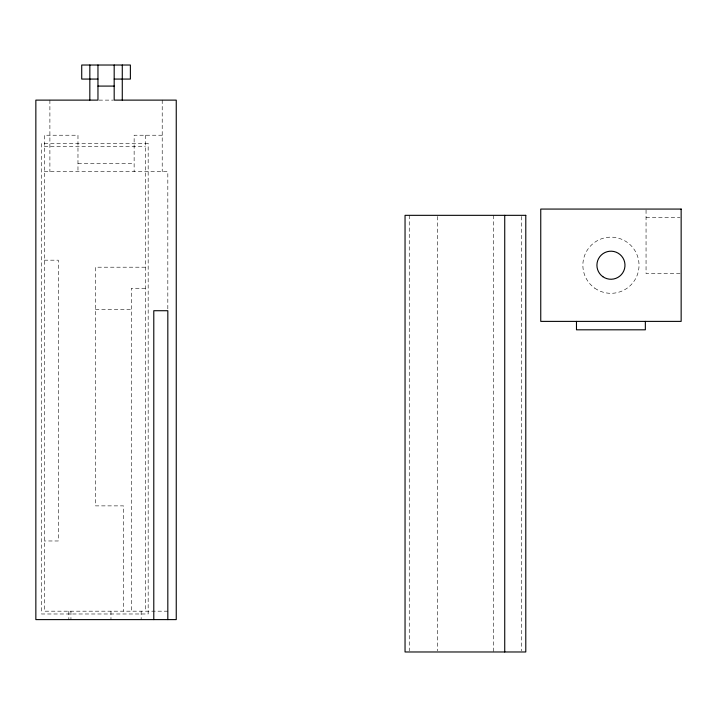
<?xml version="1.0" encoding="UTF-8"?>
<svg xmlns="http://www.w3.org/2000/svg" width="717" height="717" viewBox="0 0 717 717"><rect width="100%" height="100%" fill="white"/><g stroke="black" fill="none" stroke-linecap="round" stroke-linejoin="round"><path stroke-width="0.54" stroke-dasharray="3.58 2.69" d="M99 100.12L113.277 100.12M162.212 135.226L134.133 135.226L134.133 171.73M44.275 146.456L145.363 146.456M77.974 163.306L134.133 163.306M44.275 171.73L167.823 171.73L167.823 309.269M646.053 217.493L680.057 217.493M44.275 260.181L58.31 260.181L58.31 540.976L44.275 540.976M145.363 267.199L95.46 267.199L95.46 505.879L123.539 505.879L123.539 611.18M680.057 273.652L646.053 273.652L646.053 209.068M145.363 288.261L131.319 288.261L131.319 611.18M95.46 309.323L131.319 309.323M167.823 611.18L44.275 611.18L44.275 135.226L77.974 135.226L77.974 171.73M521.573 216.453L521.573 650.857M493.493 215.333L493.493 651.977M437.334 216.453L437.334 650.857M409.255 215.333L409.255 650.857M162.212 100.12L162.212 171.73M145.363 135.226L145.363 611.18M141.15 611.18L141.15 619.605M110.965 611.18L110.965 619.605M70.947 611.18L70.947 619.605M68.841 611.18L68.841 619.605M49.894 100.12L49.894 171.73M148.168 143.651L41.469 143.651L41.469 613.985L148.168 613.985L148.168 143.651M594.769 288.18A28.08 28.08 0 0 0 638.919 267.773A28.08 28.08 0 0 0 599.17 239.738A28.08 28.08 0 0 0 594.769 288.18"/><path stroke-width="1.08" d="M97.96 79.067L81.72 79.067L81.72 65.023L130.377 65.023L130.377 79.067L114.182 79.067M97.96 86.085L114.182 86.085M645.345 321.386L645.345 329.811L576.477 329.811L576.477 321.386M504.732 215.333L504.732 651.977M167.823 619.605L167.823 310.721L153.788 310.721L153.788 619.605M122.284 65.023L122.275 100.12M114.182 65.023L114.182 100.12L176.248 100.12L176.248 619.605L35.85 619.605L35.85 100.12L97.96 100.12L97.96 65.023M89.849 65.023L89.822 100.12M681.15 209.068L540.752 209.068L540.752 321.386L681.15 321.386L681.15 209.068M525.785 215.333L405.042 215.333L405.042 651.977L525.785 651.977L525.785 215.333M602.863 276.699A14.044 14.044 0 0 0 624.928 266.5A14.044 14.044 0 0 0 605.058 252.483A14.044 14.044 0 0 0 602.863 276.699"/></g></svg>
